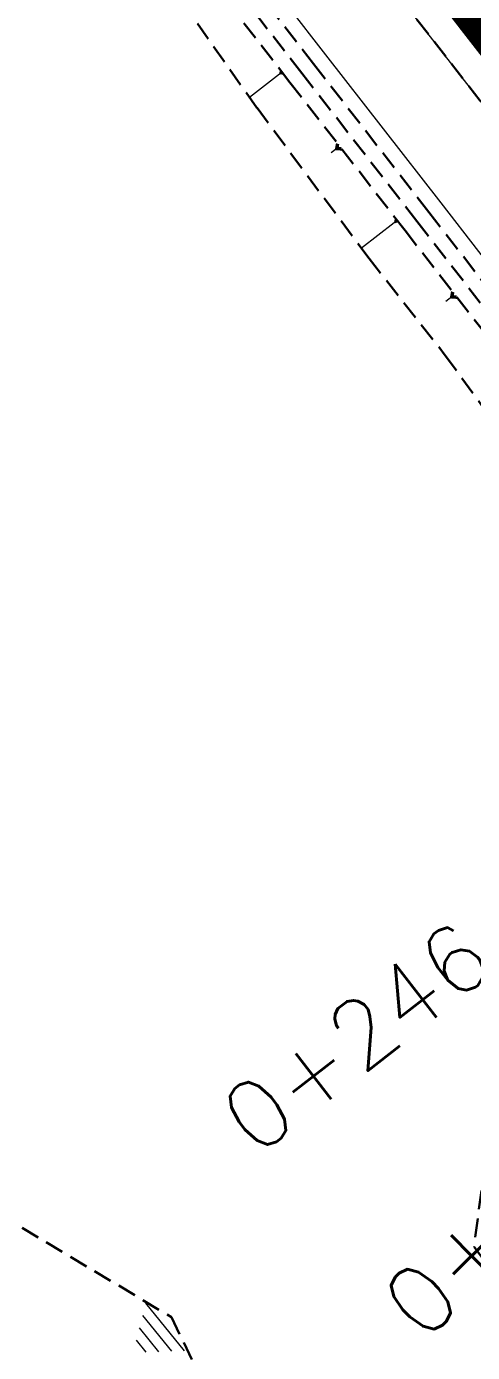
# Model space of a CAD drawing. Header units: metres. Extents: x 544752 to 548977, y 1840603 to 1844608.
# Drawn here: x 545266.32 to 545278.2, y 1844289.3 to 1844324.63 of the extents above; entities that cross this region are included whole.
import ezdxf

# ---------------------------------------------------------------- set-up
doc = ezdxf.new("R2010")
doc.units = ezdxf.units.M
doc.header["$MEASUREMENT"] = 0
doc.linetypes.add('ACAD_ISO02W100', pattern=[15, 12, -3])
doc.linetypes.add('Anordnung Grundriss$0$GESTRICHELT', pattern=[0.75, 0.5, -0.25])
doc.layers.add('C-ROAD', color=7, linetype='Continuous')
for name, color, linetype, lineweight in [('C-ROAD-CORR', 5, 'Continuous', 0), ('C-ROAD-SAMP-TEXT', 11, 'Continuous', 0), ('C-TOPO-FEAT', 94, 'Continuous', 5)]:
    doc.layers.add(name, color=color, linetype=linetype, lineweight=lineweight)
doc.dimstyles.get("Standard").update_dxf_attribs({"dimtxt": 0.18, "dimasz": 0.18, "dimexe": 0.18, "dimexo": 0.0625, "dimgap": 0.09, "dimtad": 0, "dimtih": 1, "dimtoh": 1, "dimdec": 4, "dimzin": 0, "dimdsep": 46, "dimtxsty": 'Standard', "dimcen": 0.09, "dimadec": 0, "dimazin": 0, "dimtfac": 1, "dimtdec": 4, "dimtofl": 0, "dimtmove": 0, "dimatfit": 3, "dimfxl": 1, "dimtolj": 1, "dimtzin": 0, "dimarcsym": 0})

msp = doc.modelspace()

# ---------------------------------------------------------------- linework, layer by layer
at = {"layer": 'C-ROAD', "color": 1, "linetype": 'ACAD_ISO02W100', "lineweight": 60, "ltscale": 0.1, "const_width": 3, "flags": 128}
msp.add_lwpolyline([(545267.8572778138, 1844339.896186349), (545291.0254699364, 1844310.070884794)], dxfattribs=at)
at = {"layer": 'C-ROAD-CORR', "color": 160, "linetype": 'Continuous'}
for p, q in [((545273.1019788764, 1844323.356199143, 801.8645624244805), (545273.0684244749, 1844323.39939501, 801.8645624244805)), ((545273.1247660992, 1844323.356584977, 801.8767173519009), (545273.0744344968, 1844323.421378778, 801.8767173519009)), ((545273.1475533219, 1844323.356970811, 801.8888722793213), (545273.0804445187, 1844323.443362545, 801.8888722793213)), ((545273.056404431, 1844323.355427476, 801.8402525696397), (545272.2631480258, 1844322.739228617, 801.1706069723448)), ((545273.0791916538, 1844323.35581331, 801.8524074970601), (545273.0624144529, 1844323.377411243, 801.8524074970601)), ((545274.5860533175, 1844321.378004942, 801.8767027827897), (545274.4337249027, 1844321.259676751, 801.7481112559607)), ((545276.1162586677, 1844319.401014667, 801.9119093918384), (545275.2410884901, 1844318.721185469, 801.1731144038318)), ((545276.1413989597, 1844319.401440343, 801.9253194694885), (545276.1228893005, 1844319.425268536, 801.9253194694885)), ((545276.1665392517, 1844319.401866019, 801.9387295471386), (545276.1295199333, 1844319.449522406, 801.9387295471386)), ((545276.1916795438, 1844319.402291695, 801.9521396247886), (545276.1361505659, 1844319.473776276, 801.9521396247886)), ((545276.2168198358, 1844319.402717371, 801.9655497024387), (545276.1427811987, 1844319.498030145, 801.9655497024387)), ((545277.6503647593, 1844317.427054474, 801.9414588468887), (545277.4920685816, 1844317.304090546, 801.8078294960809)), ((545270.5299127913, 1844289.343091892, 787.488235296025), (545269.5003541858, 1844290.613038417, 787.488235296025)), ((545270.1895602115, 1844289.330242106, 787.2157315862461), (545269.4173912574, 1844290.282702, 787.2157315862461)), ((545269.8492076317, 1844289.317392321, 786.9432278764672), (545269.3344283289, 1844289.952365584, 786.9432278764672)), ((545269.5088550518, 1844289.304542536, 786.6707241666883), (545269.2514654004, 1844289.622029167, 786.6707241666883))]:
    msp.add_line(p, q, dxfattribs=at)
at = {"layer": 'C-ROAD-CORR', "color": 5, "linetype": 'Anordnung Grundriss$0$GESTRICHELT', "lineweight": 30, "extrusion": (-0.4380620489111725, -0.3402851000100349, 0.832050294161901), "const_width": 0.1, "elevation": -865791.985204333}
msp.add_lwpolyline([(-1122008.675499292, 1300133.6963409), (-1122008.58876678, 1300133.580697551), (-1122008.502034268, 1300133.696340901)], dxfattribs=at)
at = {"layer": 'C-ROAD-CORR', "color": 5, "linetype": 'Anordnung Grundriss$0$GESTRICHELT', "lineweight": 30, "extrusion": (-0.4380620490447317, -0.3402850989419968, 0.8320502945283814), "const_width": 0.1, "elevation": -865791.9273357362}
msp.add_lwpolyline([(-1122003.681503103, 1300133.732669689), (-1122003.591372676, 1300133.612495786), (-1122003.501242249, 1300133.732669689)], dxfattribs=at)
at = {"layer": 'C-ROAD-CORR', "color": 11, "linetype": 'Anordnung Grundriss$0$GESTRICHELT', "lineweight": 30}
msp.add_polyline3d([(545214.5416097094, 1844295.388382721, 776.8655160430563), (545220.9457105545, 1844291.532916637, 772.5044255324269), (545226.4446666415, 1844293.661854645, 770.5620635733592), (545232.2514190796, 1844293.860291778, 769.3750809219765), (545237.1515874034, 1844290.310110254, 770.2383848427306), (545242.3562047929, 1844292.558205325, 774.1214445717548), (545245.0636388464, 1844293.764206843, 776.204352893872), (545254.0072542458, 1844295.46504191, 781.694051600594), (545262.9839955755, 1844294.545694167, 786.0475418410416), (545270.1851346114, 1844290.237168607, 787.7839107215125), (545273.7304854842, 1844282.789257085, 785.8117910425509)], dxfattribs=at)
at = {"layer": 'C-ROAD-CORR', "color": 1, "linetype": 'Anordnung Grundriss$0$GESTRICHELT', "lineweight": 30}
msp.add_polyline3d([(545242.3562047929, 1844292.558205325, 774.1214445717548), (545245.0636388464, 1844293.764206843, 776.204352893872), (545254.0072542458, 1844295.46504191, 781.694051600594), (545262.9839955755, 1844294.545694167, 786.0475418410416), (545270.1851346114, 1844290.237168607, 787.7839107215125), (545273.7304854842, 1844282.789257085, 785.8117910425509)], dxfattribs=at)

# ---------------------------------------------------------------- leaders
msp.add_leader([(545406.6634685152, 1844316.111282839), (545234.1588323391, 1844544.604260705), (544798.9612056455, 1844544.604260705)], dimstyle='Standard', override={"dimgap": 0.09, "dimtad": 0})

# ---------------------------------------------------------------- next in the draw order: texts
at = {"layer": 'C-ROAD-SAMP-TEXT', "color": 1, "linetype": 'Continuous', "lineweight": -3, "insert": (545276.0206457349, 1844298.415188733), "char_height": 1.8, "width": 11.25428571428571, "attachment_point": 5, "rotation": 37.839938400250496, "bg_fill": 3, "box_fill_scale": 1.416666666666667, "bg_fill_color": 256, "bg_fill_true_color": 13158600, "bg_fill_transparency": 0}
msp.add_mtext('{\\Fsimplex.shx|c0;0+246.2}', dxfattribs=at)

# ---------------------------------------------------------------- next in the draw order: texts
at = {"layer": 'C-ROAD-SAMP-TEXT', "color": 1, "linetype": 'Continuous', "lineweight": -3, "insert": (545280.0113390369, 1844293.857840379), "char_height": 1.8, "width": 11.25428571428571, "attachment_point": 5, "rotation": 44.57481316037127, "bg_fill": 3, "box_fill_scale": 1.416666666666667, "bg_fill_color": 256, "bg_fill_true_color": 13158600, "bg_fill_transparency": 0}
msp.add_mtext('{\\Fsimplex.shx|c0;0+250.0}', dxfattribs=at)

# ---------------------------------------------------------------- next in the draw order: linework, layer by layer
at = {"layer": 'C-ROAD-CORR', "color": 92, "linetype": 'Anordnung Grundriss$0$GESTRICHELT', "lineweight": 30}
for points in [[(545255.2521154906, 1844343.994754211, 800.5249119693021), (545258.5914359468, 1844341.848916308, 800.7392848963211), (545258.779951682, 1844341.706221985, 800.7513396620271), (545261.9162736299, 1844338.905062835, 800.9527326089013), (545263.7901807277, 1844336.736879258, 801.0755747139661), (545264.768236793, 1844335.477790205, 801.1290908099246), (545267.8355252304, 1844331.529152257, 801.280414265097), (545270.9028136677, 1844327.580514309, 801.4067029744184), (545273.9701021049, 1844323.631876362, 801.5079569378889), (545277.0373905422, 1844319.683238414, 801.5841761555087), (545279.0519893123, 1844317.089768215, 801.6206157620458), (545280.1046789796, 1844315.734600466, 801.6368349911365), (545283.1719674169, 1844311.785962518, 801.6840939843581), (545284.1154230415, 1844310.571415938, 801.69863019896), (545286.2392558542, 1844307.837324571, 801.7348523619008), (545286.9583728502, 1844306.911577704, 801.7487030285105), (545289.877173786, 1844303.578324148, 801.7995180857962), (545294.2414611444, 1844299.780963502, 801.8787817041608), (545295.7685951401, 1844298.703373676, 801.9074844090535), (545299.1351761745, 1844296.695756016, 801.9726432169948)], [(545255.0608039014, 1844343.643471027, 800.5249119693021), (545258.3514001229, 1844341.528943179, 800.7392848963211), (545258.5371652131, 1844341.388330918, 800.7513396620271), (545261.6277248904, 1844338.628043657, 800.9527326089013), (545263.4742896919, 1844336.491496183, 801.0755747139661), (545264.4523457573, 1844335.23240713, 801.1290908099246), (545267.5196341947, 1844331.283769182, 801.280414265097), (545270.586922632, 1844327.335131234, 801.4067029744184), (545273.6542110692, 1844323.386493287, 801.5079569378889), (545276.7214995065, 1844319.437855339, 801.5841761555087), (545278.7360982766, 1844316.84438514, 801.6206157620458), (545279.7887879439, 1844315.489217391, 801.6368349911365), (545282.8560763812, 1844311.540579443, 801.6840939843581), (545283.7995320058, 1844310.326032863, 801.69863019896), (545285.9233648184, 1844307.591941496, 801.7348523619008), (545286.6424818145, 1844306.666194629, 801.7487030285105), (545289.5922399305, 1844303.297588155, 801.7995180857962), (545294.002815485, 1844299.45995221, 801.8787817041608), (545295.5461464613, 1844298.370933327, 801.9074844090535), (545298.9484338897, 1844296.342022615, 801.9726432169948)], [(545267.2037431588, 1844331.038386107, 801.6804142650969), (545270.2710315961, 1844327.089748159, 801.8067029744184), (545273.3383200334, 1844323.141110212, 801.9079569378889), (545276.4056084707, 1844319.192472264, 801.9841761555086), (545278.4202072407, 1844316.599002065, 802.0206157620457), (545279.4728969081, 1844315.243834316, 802.0368349911365), (545282.5401853453, 1844311.295196368, 802.0840939843581), (545283.48364097, 1844310.080649788, 802.09863019896), (545285.6074737826, 1844307.346558421, 802.1348523619008), (545286.3265907787, 1844306.420811554, 802.1487030285105), (545289.3073060749, 1844303.016852161, 802.1995180857962), (545293.7641698256, 1844299.138940919, 802.2787817041608), (545295.3236977826, 1844298.038492979, 802.3074844090535), (545298.7616916047, 1844295.988289214, 802.3726432169948), (545304.5736179044, 1844294.773427025, 802.4811026242982), (545306.8232013495, 1844294.076011586, 802.5299302243851), (545309.6615329813, 1844293.293354283, 802.6041599260707), (545314.4816400271, 1844291.964231238, 802.7418151223126), (545319.3017470728, 1844290.635108194, 802.8940682130238), (545324.1218541187, 1844289.305985149, 803.0609191982043)], [(545266.8468258538, 1844330.761133967, 801.3791143318583), (545269.5738170255, 1844326.548154268, 801.2181332955846), (545272.4607254707, 1844322.45939776, 801.1671153495193), (545275.4453537965, 1844318.446549721, 801.1735551371672), (545277.4770105617, 1844315.866330115, 801.224394641864), (545278.4869716953, 1844314.477970987, 801.2045435986062), (545280.8024213939, 1844309.945307281, 800.6171206681227), (545280.6795783445, 1844307.902463542, 799.7315163886053), (545279.7826795779, 1844302.821878227, 797.2177186719028), (545279.4123569494, 1844301.049858391, 796.3118938800169), (545278.2427232398, 1844292.115281176, 791.8442887408602), (545283.3449067827, 1844285.123596604, 790.6361222404641), (545286.4983484525, 1844284.849373474, 791.7278464378351), (545294.9866906072, 1844288.837557696, 796.981968397211), (545303.8102919832, 1844292.560706798, 800.9206472396303), (545306.0110355071, 1844291.130666295, 800.493083834599), (545308.6424778362, 1844289.597718348, 800.0484518615984), (545313.0395743415, 1844286.734534108, 799.1252307596886), (545317.4461673028, 1844283.905789068, 798.2404238978241), (545321.8237846219, 1844280.971962939, 797.2975463579644)]]:
    msp.add_polyline3d(points, dxfattribs=at)
at = {"layer": 'C-ROAD-CORR', "color": 1, "linetype": 'Anordnung Grundriss$0$GESTRICHELT', "lineweight": 30}
msp.add_polyline3d([(545254.8694923122, 1844343.292187842, 800.9249119693021), (545258.111364299, 1844341.20897005, 801.1392848963211), (545258.2943787442, 1844341.070439851, 801.1513396620271), (545261.3391761507, 1844338.351024479, 801.3527326089013), (545263.158398656, 1844336.246113108, 801.4755747139661), (545264.1364547214, 1844334.987024055, 801.5290908099246), (545267.2037431588, 1844331.038386107, 801.6804142650969), (545270.2710315961, 1844327.089748159, 801.8067029744184), (545273.3383200334, 1844323.141110212, 801.9079569378889), (545276.4056084707, 1844319.192472264, 801.9841761555086), (545278.4202072407, 1844316.599002065, 802.0206157620457), (545279.4728969081, 1844315.243834316, 802.0368349911365), (545282.5401853453, 1844311.295196368, 802.0840939843581), (545283.48364097, 1844310.080649788, 802.09863019896), (545285.6074737826, 1844307.346558421, 802.1348523619008), (545286.3265907787, 1844306.420811554, 802.1487030285105), (545289.3073060749, 1844303.016852161, 802.1995180857962), (545293.7641698256, 1844299.138940919, 802.2787817041608), (545295.3236977826, 1844298.038492979, 802.3074844090535), (545298.7616916047, 1844295.988289214, 802.3726432169948)], dxfattribs=at)
at = {"layer": 'C-ROAD-CORR', "color": 5, "linetype": 'Anordnung Grundriss$0$GESTRICHELT', "lineweight": 30}
msp.add_polyline3d([(545266.0803907374, 1844338.515906552, 801.5755747139661), (545267.0584468028, 1844337.256817498, 801.6290908099246), (545270.1257352402, 1844333.308179551, 801.780414265097), (545273.1930236774, 1844329.359541603, 801.9067029744184), (545276.2603121147, 1844325.410903655, 802.0079569378889), (545279.327600552, 1844321.462265707, 802.0841761555087), (545281.3421993221, 1844318.868795509, 802.1206157620458), (545282.3948889894, 1844317.513627759, 802.1368349911365), (545285.4621774267, 1844313.564989812, 802.1840939843581), (545286.4056330513, 1844312.350443232, 802.19863019896), (545288.529465864, 1844309.616351864, 802.2348523619008), (545289.24858286, 1844308.690604998, 802.2487030285105), (545291.942944239, 1844305.6136601, 802.2995180857962), (545295.971642175, 1844302.108295365, 802.3787817041608), (545297.3813480608, 1844301.113566203, 802.4074844090535), (545300.4890577396, 1844299.260323174, 802.4726432169948), (545305.3888990596, 1844297.136754476, 802.5811026242982), (545307.4877628718, 1844296.486065109, 802.6299302243851), (545310.3260945035, 1844295.703407806, 802.7041599260707), (545315.1462015493, 1844294.374284761, 802.8418151223126), (545319.966308595, 1844293.045161717, 802.9940682130239), (545324.7864156408, 1844291.716038672, 803.1609191982043)], dxfattribs=at)
at = {"layer": 'C-ROAD-CORR', "color": 160, "linetype": 'Anordnung Grundriss$0$GESTRICHELT', "lineweight": 30}
msp.add_polyline3d([(545266.0803907374, 1844338.515906552, 801.4255747139662), (545267.0584468028, 1844337.256817498, 801.4790908099246), (545270.1257352402, 1844333.308179551, 801.630414265097), (545273.1930236774, 1844329.359541603, 801.7567029744184), (545276.2603121147, 1844325.410903655, 801.857956937889), (545279.327600552, 1844321.462265707, 801.9341761555087), (545281.3421993221, 1844318.868795509, 801.9706157620458), (545282.3948889894, 1844317.513627759, 801.9868349911366), (545285.4621774267, 1844313.564989812, 802.0340939843582), (545286.4056330513, 1844312.350443232, 802.04863019896), (545288.529465864, 1844309.616351864, 802.0848523619009), (545289.24858286, 1844308.690604998, 802.0987030285105), (545291.942944239, 1844305.6136601, 802.1495180857962), (545295.971642175, 1844302.108295365, 802.2287817041608), (545297.3813480608, 1844301.113566203, 802.2574844090535), (545300.4890577396, 1844299.260323174, 802.3226432169948), (545305.3888990596, 1844297.136754476, 802.4311026242982), (545307.4877628718, 1844296.486065109, 802.4799302243852), (545310.3260945035, 1844295.703407806, 802.5541599260707), (545315.1462015493, 1844294.374284761, 802.6918151223126), (545319.966308595, 1844293.045161717, 802.8440682130239), (545324.7864156408, 1844291.716038672, 803.0109191982043)], dxfattribs=at)
at = {"layer": 'C-ROAD-CORR', "color": 11, "linetype": 'Anordnung Grundriss$0$GESTRICHELT', "lineweight": 30}
for points in [[(545264.1232191238, 1844334.976742688, 801.5458505101192), (545266.8468258538, 1844330.761133967, 801.3791143318583), (545269.5738170255, 1844326.548154268, 801.2181332955846), (545272.4607254707, 1844322.45939776, 801.1671153495193), (545275.4453537965, 1844318.446549721, 801.1735551371672), (545277.4770105617, 1844315.866330115, 801.224394641864), (545278.4869716953, 1844314.477970987, 801.2045435986062), (545280.8024213939, 1844309.945307281, 800.6171206681227), (545280.6795783445, 1844307.902463542, 799.7315163886053), (545279.7826795779, 1844302.821878227, 797.2177186719028), (545279.4123569494, 1844301.049858391, 796.3118938800169), (545278.2427232398, 1844292.115281176, 791.8442887408602), (545283.3449067827, 1844285.123596604, 790.6361222404641)], [(545267.2037431588, 1844331.038386107, 801.6804142650969), (545270.2710315961, 1844327.089748159, 801.8067029744184), (545273.3383200334, 1844323.141110212, 801.9079569378889), (545276.4056084707, 1844319.192472264, 801.9841761555086), (545278.4202072407, 1844316.599002065, 802.0206157620457), (545279.4728969081, 1844315.243834316, 802.0368349911365), (545282.5401853453, 1844311.295196368, 802.0840939843581), (545283.48364097, 1844310.080649788, 802.09863019896), (545285.6074737826, 1844307.346558421, 802.1348523619008), (545286.3265907787, 1844306.420811554, 802.1487030285105), (545289.3073060749, 1844303.016852161, 802.1995180857962), (545293.7641698256, 1844299.138940919, 802.2787817041608), (545295.3236977826, 1844298.038492979, 802.3074844090535), (545298.7616916047, 1844295.988289214, 802.3726432169948), (545304.5736179044, 1844294.773427025, 802.4811026242982), (545306.8232013495, 1844294.076011586, 802.5299302243851), (545309.6615329813, 1844293.293354283, 802.6041599260707), (545314.4816400271, 1844291.964231238, 802.7418151223126), (545319.3017470728, 1844290.635108194, 802.8940682130238), (545324.1218541187, 1844289.305985149, 803.0609191982043)]]:
    msp.add_polyline3d(points, dxfattribs=at)
at = {"layer": 'C-TOPO-FEAT', "color": 94, "linetype": 'Continuous', "lineweight": 0, "ltscale": 2}
for points in [[(545266.0803907374, 1844338.515906552, 801.1255747139661), (545267.0584468028, 1844337.256817498, 801.1790908099246), (545270.1257352402, 1844333.308179551, 801.3304142650969), (545273.1930236774, 1844329.359541603, 801.4567029744184), (545276.2603121147, 1844325.410903655, 801.5579569378889), (545279.327600552, 1844321.462265707, 801.6341761555086), (545281.3421993221, 1844318.868795509, 801.6706157620457), (545282.3948889894, 1844317.513627759, 801.6868349911365), (545285.4621774267, 1844313.564989812, 801.7340939843581), (545286.4056330513, 1844312.350443232, 801.74863019896), (545288.529465864, 1844309.616351864, 801.7848523619008), (545289.24858286, 1844308.690604998, 801.7987030285104), (545291.942944239, 1844305.6136601, 801.8495180857961), (545295.971642175, 1844302.108295365, 801.9287817041608), (545297.3813480608, 1844301.113566203, 801.9574844090534), (545300.4890577396, 1844299.260323174, 802.0226432169948), (545305.3888990596, 1844297.136754476, 802.1311026242981), (545307.4877628718, 1844296.486065109, 802.1799302243851), (545310.3260945035, 1844295.703407806, 802.2541599260707), (545315.1462015493, 1844294.374284761, 802.3918151223126), (545319.966308595, 1844293.045161717, 802.5440682130238), (545324.7864156408, 1844291.716038672, 802.7109191982042)], [(545265.0841278288, 1844335.72317328, 801.5290908099246), (545268.1514162662, 1844331.774535332, 801.6804142650969), (545271.2187047035, 1844327.825897384, 801.8067029744184), (545274.2859931408, 1844323.877259437, 801.9079569378889), (545277.353281578, 1844319.928621489, 801.9841761555086), (545279.3678803481, 1844317.33515129, 802.0206157620457), (545280.4205700154, 1844315.979983541, 802.0368349911365), (545283.4878584527, 1844312.031345593, 802.0840939843581), (545284.4313140773, 1844310.816799013, 802.09863019896), (545286.55514689, 1844308.082707646, 802.1348523619008), (545287.274263886, 1844307.156960779, 802.1487030285105), (545290.1621076417, 1844303.859060141, 802.1995180857962), (545294.4801068038, 1844300.101974793, 802.2787817041608), (545295.9910438188, 1844299.035814025, 802.3074844090535), (545299.3219184594, 1844297.049489417, 802.3726432169948), (545304.5736179044, 1844294.773427025, 802.4811026242982), (545306.8232013495, 1844294.076011586, 802.5299302243851), (545309.6615329813, 1844293.293354283, 802.6041599260707), (545314.4816400271, 1844291.964231238, 802.7418151223126), (545319.3017470728, 1844290.635108194, 802.8940682130238), (545324.1218541187, 1844289.305985149, 803.0609191982043)]]:
    msp.add_polyline3d(points, dxfattribs=at)

doc.saveas('drawing.dxf')
